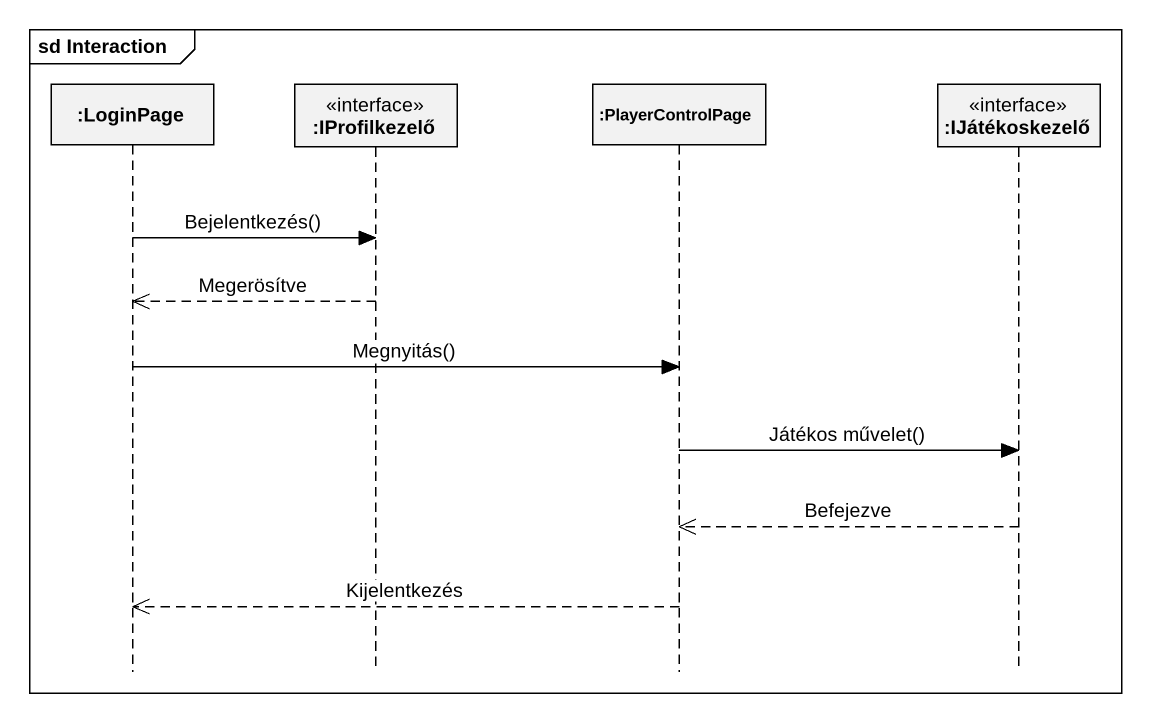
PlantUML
@startuml
mainframe sd Interaction
hide footbox
participant ":LoginPage" as LoginPage
participant ":IProfilkezelő" as IProfilkezelő <<interface>>
participant ":PlayerControlPage" as PlayerControlPage
participant ":IJátékoskezelő" as IJátékoskezelő <<interface>>

LoginPage -> IProfilkezelő : Bejelentkezés()
IProfilkezelő -->> LoginPage : Megerösítve
LoginPage -> PlayerControlPage : Megnyitás()
PlayerControlPage -> IJátékoskezelő : Játékos művelet()
IJátékoskezelő -->> PlayerControlPage : Befejezve
PlayerControlPage -->> LoginPage : Kijelentkezés
@enduml
